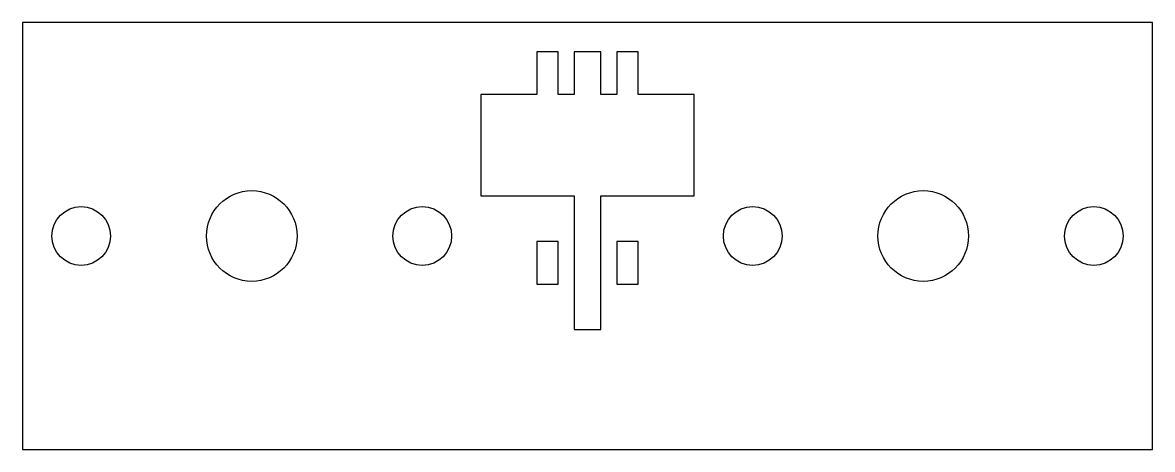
# Model space of a CAD drawing. Header units: millimetres. Extents: x -53 to 53, y -20 to 20.
import ezdxf

# ---------------------------------------------------------------- set-up
doc = ezdxf.new("R2010")
doc.units = ezdxf.units.MM

msp = doc.modelspace()

# ---------------------------------------------------------------- linework, layer by layer
at = {"color": 7, "linetype": 'Continuous', "lineweight": 25}
for p, q in [((-53, 20), (-53, -20)), ((53, 20), (-53, 20)), ((53, -20), (53, 20)), ((-2.75, 17.25), (-4.75, 17.25)), ((-4.75, 17.25), (-4.75, 13.25)), ((-2.75, 13.25), (-2.75, 17.25)), ((1.25, 17.25), (-1.25, 17.25)), ((-1.25, 17.25), (-1.25, 13.25)), ((1.25, 13.25), (1.25, 17.25)), ((4.75, 17.25), (2.75, 17.25)), ((2.75, 17.25), (2.75, 13.25)), ((4.75, 13.25), (4.75, 17.25)), ((-10, 13.25), (-10, 3.75)), ((-4.75, 13.25), (-10, 13.25)), ((-1.25, 13.25), (-2.75, 13.25)), ((2.75, 13.25), (1.25, 13.25)), ((10, 13.25), (4.75, 13.25)), ((10, 3.75), (10, 13.25)), ((-10, 3.75), (-1.25, 3.75)), ((-1.25, 3.75), (-1.25, -8.75)), ((1.25, -8.75), (1.25, 3.75)), ((1.25, 3.75), (10, 3.75)), ((-2.75, -0.5), (-4.75, -0.5)), ((-4.75, -0.5), (-4.75, -4.5)), ((-2.75, -4.5), (-2.75, -0.5)), ((2.75, -0.5), (2.75, -4.5)), ((4.75, -0.5), (2.75, -0.5)), ((4.75, -4.5), (4.75, -0.5)), ((-4.75, -4.5), (-2.75, -4.5)), ((2.75, -4.5), (4.75, -4.5)), ((-1.25, -8.75), (1.25, -8.75)), ((-53, -20), (53, -20))]:
    msp.add_line(p, q, dxfattribs=at)
for centre, radius in [((-31.5, 0), 4.25), ((31.5, 0), 4.25), ((-47.5, 0), 2.75), ((-15.5, 0), 2.75), ((15.5, 0), 2.75), ((47.5, 0), 2.75)]:
    msp.add_circle(centre, radius, dxfattribs=at)

doc.saveas('drawing.dxf')
